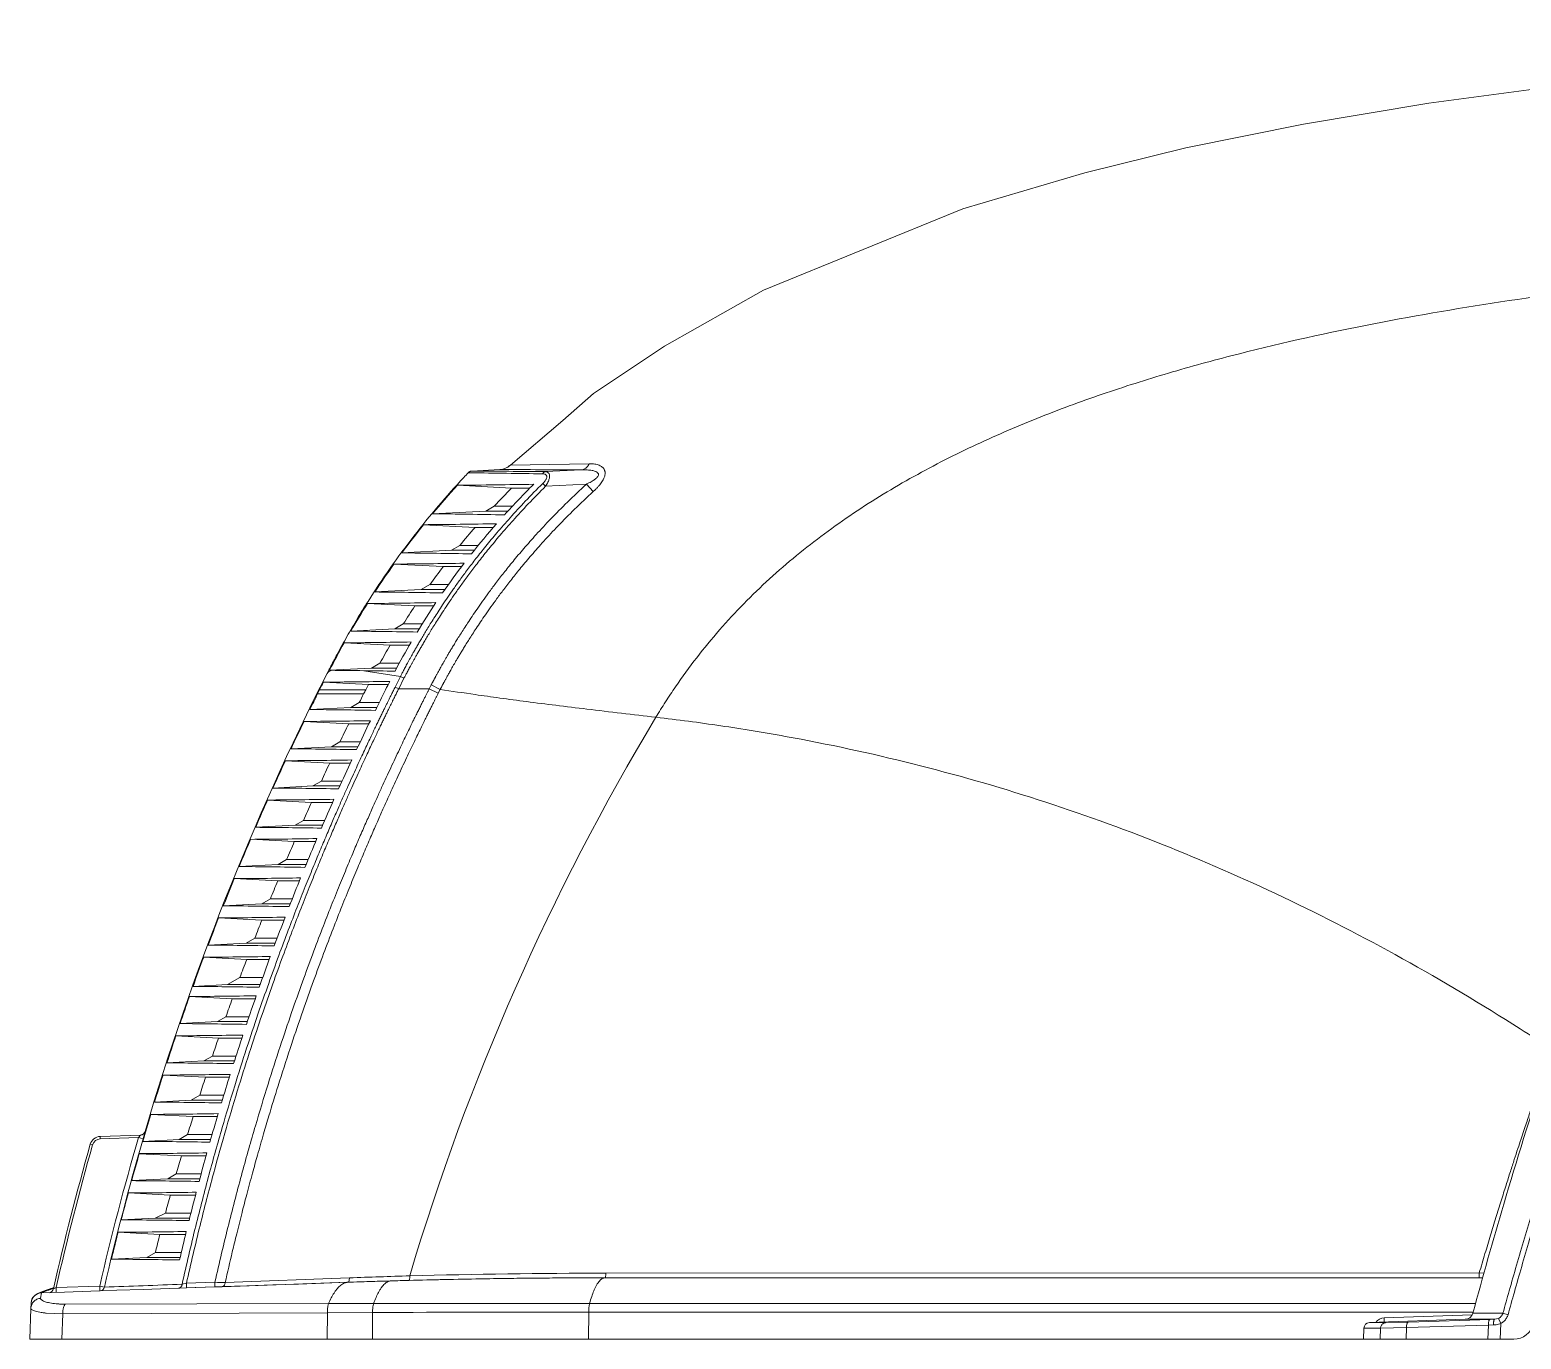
# Model space of a CAD drawing. Extents: x 0 to 33.1, y 0 to 8.
# Drawn here: x 0 to 9.11, y 0 to 8 of the extents above; entities that cross this region are included whole.
import ezdxf

# ---------------------------------------------------------------- set-up
doc = ezdxf.new("R2010")
doc.units = 0
doc.header["$MEASUREMENT"] = 0
doc.layers.add('SEPTICAD', color=7, linetype='Continuous')

msp = doc.modelspace()

# ---------------------------------------------------------------- linework, layer by layer
at = {"layer": 'SEPTICAD', "lineweight": 5}
for p, q in [((2.6783, 5.2932), (2.6932, 5.2931)), ((2.8723, 5.313), (2.7019, 5.3041)), ((2.8723, 5.313), (2.7019, 5.3041)), ((2.8723, 5.313), (2.7019, 5.3041)), ((2.8723, 5.313), (2.7019, 5.3041)), ((2.8723, 5.313), (2.7019, 5.3041)), ((2.8723, 5.313), (2.7019, 5.3041)), ((2.8723, 5.313), (2.7019, 5.3041)), ((2.8723, 5.313), (2.7019, 5.3041)), ((2.7019, 5.3041), (2.8723, 5.313)), ((2.8723, 5.313), (2.7019, 5.3041)), ((2.9366, 5.3411), (3.4185, 5.3485)), ((3.3715, 5.3115), (3.151, 5.3006)), ((2.9439, 5.2), (2.613, 5.2173)), ((2.9439, 5.2), (3.0558, 5.2)), ((3.1343, 5.2281), (3.1517, 5.2111)), ((3.4008, 5.2235), (3.1517, 5.2111)), ((3.443, 5.1788), (3.4008, 5.2235)), ((2.4612, 5.0431), (2.7858, 5.06)), ((2.7858, 5.06), (2.8379, 5.09)), ((2.7858, 5.06), (2.9217, 5.06)), ((2.9495, 5.09), (2.8379, 5.09)), ((2.7207, 4.96), (2.4066, 4.9764)), ((2.7207, 4.96), (2.8325, 4.96)), ((2.5759, 4.82), (2.6279, 4.85)), ((2.74, 4.85), (2.6279, 4.85)), ((2.2741, 4.8043), (2.5759, 4.82)), ((2.5759, 4.82), (2.7157, 4.82)), ((2.5252, 4.72), (2.2245, 4.7357)), ((2.5252, 4.72), (2.6379, 4.72)), ((2.1084, 4.5652), (2.3917, 4.58)), ((2.3917, 4.58), (2.4437, 4.61)), ((2.3917, 4.58), (2.536, 4.58)), ((2.5572, 4.61), (2.4437, 4.61)), ((2.3534, 4.48), (2.0634, 4.4951)), ((2.3534, 4.48), (2.4679, 4.48)), ((1.9613, 4.326), (2.2297, 4.34)), ((2.2297, 4.34), (2.2818, 4.37)), ((2.2297, 4.34), (2.3789, 4.34)), ((2.3974, 4.37), (2.2818, 4.37)), ((2.2022, 4.24), (1.9208, 4.2547)), ((2.2022, 4.24), (2.3194, 4.24)), ((2.087, 4.1), (2.1391, 4.13)), ((2.2577, 4.13), (2.1391, 4.13)), ((1.7943, 4.0143), (2.069, 4)), ((1.8309, 4.0866), (2.087, 4.1)), ((1.8309, 4.0866), (1.8411, 4.0866)), ((2.0413, 4.0844), (2.2643, 4.0484)), ((2.087, 4.1), (2.2415, 4.1)), ((2.2643, 4.0484), (2.232, 3.9841)), ((2.2863, 4.0377), (2.2541, 3.9736)), ((2.2643, 4.0484), (2.2863, 4.0377)), ((1.7711, 3.9681), (1.7586, 3.9431)), ((2.0399, 3.9431), (1.7586, 3.9431)), ((2.0526, 3.9681), (1.7711, 3.9681)), ((2.069, 4), (2.1899, 4)), ((2.1614, 3.9431), (2.1739, 3.9681)), ((2.232, 3.9841), (2.2541, 3.9736)), ((2.4408, 3.974), (2.2541, 3.9736)), ((2.4527, 3.9973), (2.4408, 3.974)), ((2.4961, 3.9471), (2.4408, 3.974)), ((2.5078, 3.9701), (2.4527, 3.9973)), ((2.5078, 3.9701), (2.4961, 3.9471)), ((1.7112, 3.847), (1.961, 3.86)), ((1.961, 3.86), (2.013, 3.89)), ((1.961, 3.86), (2.1204, 3.86)), ((2.1351, 3.89), (2.013, 3.89)), ((1.9484, 3.76), (1.6758, 3.7742)), ((1.9484, 3.76), (2.0718, 3.76)), ((1.8428, 3.62), (1.8949, 3.65)), ((2.0194, 3.65), (1.8949, 3.65)), ((1.5962, 3.6071), (1.8428, 3.62)), ((1.8428, 3.62), (2.0052, 3.62)), ((1.8329, 3.52), (1.5622, 3.5341)), ((1.8329, 3.52), (1.9587, 3.52)), ((1.4859, 3.3673), (1.7295, 3.38)), ((1.7295, 3.38), (1.7816, 3.41)), ((1.7295, 3.38), (1.8949, 3.38)), ((1.9084, 3.41), (1.7816, 3.41)), ((1.7222, 3.28), (1.4532, 3.294)), ((1.7222, 3.28), (1.8503, 3.28)), ((1.3803, 3.1274), (1.6209, 3.14)), ((1.6209, 3.14), (1.673, 3.17)), ((1.6209, 3.14), (1.7893, 3.14)), ((1.8022, 3.17), (1.673, 3.17)), ((1.6162, 3.04), (1.3488, 3.054)), ((1.6162, 3.04), (1.7467, 3.04)), ((1.517, 2.9), (1.5691, 2.93)), ((1.7007, 2.93), (1.5691, 2.93)), ((1.2791, 2.8876), (1.517, 2.9)), ((1.517, 2.9), (1.6883, 2.9)), ((1.5148, 2.8), (1.2489, 2.8139)), ((1.5148, 2.8), (1.6476, 2.8)), ((1.1824, 2.6477), (1.4177, 2.66)), ((1.4177, 2.66), (1.4698, 2.69)), ((1.4177, 2.66), (1.5919, 2.66)), ((1.6037, 2.69), (1.4698, 2.69)), ((1.4178, 2.56), (1.1534, 2.5738)), ((1.4178, 2.56), (1.5531, 2.56)), ((1.09, 2.4078), (1.3227, 2.42)), ((1.3227, 2.42), (1.3748, 2.45)), ((1.3227, 2.42), (1.5, 2.42)), ((1.5112, 2.45), (1.3748, 2.45)), ((1.3253, 2.32), (1.0623, 2.3337)), ((1.3253, 2.32), (1.463, 2.32)), ((1.2082, 2.1662), (1.2843, 2.21)), ((1.4232, 2.21), (1.2843, 2.21)), ((0.9972, 2.1552), (1.2082, 2.1662)), ((1.2082, 2.1662), (1.4076, 2.1662)), ((1.2371, 2.08), (0.9754, 2.0937)), ((1.2371, 2.08), (1.3773, 2.08)), ((0.9178, 1.9281), (1.146, 1.94)), ((1.146, 1.94), (1.1981, 1.97)), ((1.146, 1.94), (1.3293, 1.94)), ((1.3395, 1.97), (1.1981, 1.97)), ((1.1531, 1.84), (0.8926, 1.8536)), ((1.1531, 1.84), (1.2959, 1.84)), ((0.838, 1.6882), (1.0639, 1.7)), ((1.0639, 1.7), (1.116, 1.73)), ((1.0639, 1.7), (1.2504, 1.7)), ((1.26, 1.73), (1.116, 1.73)), ((1.0733, 1.6), (0.8139, 1.6136)), ((1.0733, 1.6), (1.2188, 1.6)), ((0.7621, 1.4483), (0.986, 1.46)), ((0.986, 1.46), (1.0381, 1.49)), ((0.986, 1.46), (1.1757, 1.46)), ((1.1848, 1.49), (1.0381, 1.49)), ((0.9977, 1.36), (0.7393, 1.3735)), ((0.9977, 1.36), (1.1458, 1.36)), ((0.3697, 1.1916), (0.3838, 1.1876)), ((0.6771, 1.2474), (0.4299, 1.2388)), ((0.4299, 1.2388), (0.6767, 1.2474)), ((0.4299, 1.2388), (0.4302, 1.2239)), ((0.6642, 1.232), (0.4302, 1.2239)), ((0.677, 1.2474), (0.6642, 1.232)), ((0.6642, 1.232), (0.6924, 1.2238)), ((0.6915, 1.2519), (0.6821, 1.248)), ((0.6821, 1.248), (0.686, 1.2493)), ((0.686, 1.2493), (0.6897, 1.2509)), ((0.6903, 1.2084), (0.9123, 1.22)), ((0.6924, 1.2238), (0.7047, 1.2689)), ((0.7014, 1.2621), (0.6948, 1.2543)), ((0.7015, 1.2608), (0.7031, 1.2646)), ((0.7031, 1.2646), (0.7022, 1.2623)), ((0.9123, 1.22), (0.9644, 1.25)), ((0.9123, 1.22), (1.1052, 1.22)), ((1.1138, 1.25), (0.9644, 1.25)), ((0.9261, 1.12), (0.6687, 1.1334)), ((0.9261, 1.12), (1.0771, 1.12)), ((0.8425, 0.98), (0.8946, 1.01)), ((1.0469, 1.01), (0.8946, 1.01)), ((0.6225, 0.9685), (0.8425, 0.98)), ((0.8425, 0.98), (1.0389, 0.98)), ((0.8585, 0.88), (0.602, 0.8934)), ((0.8585, 0.88), (1.0124, 0.88)), ((0.5586, 0.7291), (0.7668, 0.74)), ((0.7668, 0.74), (0.8288, 0.77)), ((0.7668, 0.74), (0.9766, 0.74)), ((0.9842, 0.77), (0.8288, 0.77)), ((0.7949, 0.64), (0.5392, 0.6534)), ((0.7949, 0.64), (0.9518, 0.64)), ((0.4983, 0.4887), (0.7149, 0.5)), ((0.7149, 0.5), (0.767, 0.53)), ((0.7149, 0.5), (0.9184, 0.5)), ((0.9254, 0.53), (0.767, 0.53)), ((1.9533, 0.3744), (1.1936, 0.3453)), ((1.9522, 0.3609), (1.9533, 0.3744)), ((2.7901, 0.3691), (2.7534, 0.3685)), ((2.9372, 0.3713), (2.8774, 0.3704)), ((3.0838, 0.3729), (3.0158, 0.3722)), ((3.2299, 0.3741), (3.1586, 0.3735)), ((3.3755, 0.3748), (3.3035, 0.3744)), ((8.8565, 0.375), (3.5157, 0.375)), ((8.8565, 0.375), (3.5157, 0.375)), ((8.8572, 0.4043), (3.5198, 0.4033)), ((8.8565, 0.375), (8.8572, 0.4043)), ((8.8776, 0.375), (8.8565, 0.375)), ((8.8776, 0.375), (8.8565, 0.375)), ((8.8856, 0.4034), (8.8572, 0.4043)), ((0.066, 0.2498), (0.0704, 0.2823)), ((0.0706, 0.2823), (0.1121, 0.2988)), ((0.1611, 0.3152), (0.1442, 0.3071)), ((0.4269, 0.3244), (0.1611, 0.3152)), ((0.1618, 0.2855), (0.1611, 0.3152)), ((0.4275, 0.2947), (0.4269, 0.3244)), ((0.4556, 0.3178), (0.4269, 0.3244)), ((0.9565, 0.3131), (0.9094, 0.3115)), ((0.9565, 0.3131), (0.9094, 0.3114)), ((0.957, 0.3414), (0.9306, 0.3356)), ((1.1305, 0.3191), (0.9565, 0.3131)), ((0.9566, 0.3131), (0.957, 0.3414)), ((1.1311, 0.3475), (0.957, 0.3414)), ((1.175, 0.3207), (1.1305, 0.3191)), ((1.169, 0.3206), (1.1305, 0.3192)), ((1.1307, 0.3192), (1.131, 0.3475)), ((1.175, 0.3208), (1.169, 0.3206)), ((1.9432, 0.3475), (1.175, 0.3207)), ((1.9452, 0.3476), (1.9432, 0.3476)), ((1.9455, 0.3476), (1.9493, 0.3512)), ((1.9493, 0.3512), (1.9522, 0.3609)), ((2.2077, 0.356), (2.2065, 0.356)), ((2.3169, 0.359), (2.2077, 0.356)), ((0, 0), (0.0066, 0.1883)), ((0.0066, 0.1883), (0, 0)), ((0.0066, 0.1883), (0.0077, 0.2196)), ((0.0066, 0.1883), (0.0077, 0.2195)), ((0.0077, 0.2196), (0.0077, 0.2194)), ((0.0077, 0.2194), (0.0077, 0.2195)), ((1.8259, 0.2179), (0.2165, 0.2139)), ((2.101, 0.2182), (1.8259, 0.2179)), ((3.4207, 0.2189), (2.101, 0.2182)), ((8.8344, 0.2189), (3.4207, 0.2189)), ((0.2007, 0.1539), (0.0998, 0.1591)), ((0.2007, 0.1539), (0.1952, 0)), ((1.8181, 0.1618), (0.2007, 0.1539)), ((1.8181, 0.1618), (1.8169, 0)), ((2.0943, 0.1629), (1.8181, 0.1618)), ((2.0943, 0.1629), (2.0932, 0)), ((3.4154, 0.1654), (3.4144, 0)), ((8.8197, 0.1654), (3.4154, 0.1654)), ((8.1861, 0.1011), (8.7713, 0.1216)), ((8.2874, 0.1011), (8.1861, 0.1011)), ((8.2767, 0.1301), (8.2762, 0.1043)), ((8.2767, 0.1301), (8.8141, 0.1489)), ((8.4238, 0.1049), (8.2874, 0.1011)), ((8.9239, 0.1207), (8.4238, 0.1049)), ((8.7713, 0.1216), (8.9511, 0.1216)), ((8.8178, 0.1584), (9.0017, 0.1584)), ((8.9511, 0.1216), (8.9239, 0.1207)), ((8.9749, 0.1272), (8.9511, 0.1216)), ((8.9749, 0.1272), (8.9889, 0.0967)), ((8.9889, 0.0967), (8.9857, 0)), ((9.0017, 0.1584), (9.0329, 0.1497)), ((0, 0), (0.0852, 0)), ((0.0852, 0), (0.1362, 0)), ((0.1362, 0), (0.1552, 0)), ((0.1552, 0), (0.1952, 0)), ((0.3184, 0), (0.1952, 0)), ((0.3276, 0), (0.3184, 0)), ((1.8169, 0), (0.3276, 0)), ((1.8321, 0), (1.8169, 0)), ((2.0932, 0), (1.8321, 0)), ((2.4705, 0), (2.0932, 0)), ((2.5235, 0), (2.4705, 0)), ((2.533, 0), (2.5235, 0)), ((3.4144, 0), (2.533, 0)), ((3.4144, 0), (3.4264, 0)), ((3.4264, 0), (3.8971, 0)), ((3.8971, 0), (3.9717, 0)), ((3.9717, 0), (3.9916, 0)), ((3.9916, 0), (4.0463, 0)), ((4.0463, 0), (5.7268, 0)), ((5.7268, 0), (5.7997, 0)), ((5.7997, 0), (5.8066, 0)), ((5.8066, 0), (5.82, 0)), ((5.82, 0), (5.8761, 0)), ((5.8761, 0), (5.8979, 0)), ((5.8979, 0), (7.5569, 0)), ((7.5569, 0), (7.6281, 0)), ((7.6281, 0), (7.6487, 0)), ((7.6487, 0), (7.6948, 0)), ((7.6948, 0), (7.7073, 0)), ((7.7073, 0), (7.7165, 0)), ((7.7165, 0), (8.15, 0)), ((8.15, 0), (8.1524, 0.0674)), ((8.15, 0), (8.2518, 0)), ((8.254, 0.0674), (8.1524, 0.0674)), ((8.254, 0.0674), (8.2518, 0)), ((8.2518, 0), (8.4103, 0)), ((8.4127, 0.0707), (8.254, 0.0674)), ((8.4127, 0.0707), (8.4103, 0)), ((8.4103, 0), (8.8563, 0)), ((8.9127, 0.0865), (8.4127, 0.0707)), ((8.8563, 0), (8.9098, 0)), ((8.9098, 0), (8.9127, 0.0865)), ((8.9098, 0), (8.9857, 0)), ((8.9443, 0.0873), (8.9127, 0.0865)), ((8.9857, 0), (9.068, 0))]:
    msp.add_line(p, q, dxfattribs=at)
for points in [[(2.9366, 5.3411), (3.2568, 5.6126), (3.4454, 5.7772), (3.8778, 6.0678), (4.4825, 6.4102), (5.7018, 6.9056), (6.4472, 7.1272), (7.0644, 7.2782), (7.7824, 7.4241), (8.5482, 7.5527), (9.4346, 7.6693), (10.1836, 7.7506), (11.0379, 7.8434), (11.7878, 7.8866), (12.8882, 7.9183), (14.5406, 7.9526), (15.62, 8), (16.525, 8)], [(2.7534, 0.3685), (2.6459, 0.3666), (2.497, 0.3635), (2.3474, 0.3598), (2.3169, 0.359)], [(2.8774, 0.3704), (2.7942, 0.3692), (2.7901, 0.3691)], [(3.0158, 0.3722), (2.9419, 0.3713), (2.9372, 0.3713)], [(3.1586, 0.3735), (3.0888, 0.373), (3.0838, 0.3729)], [(3.3035, 0.3744), (3.2352, 0.3741), (3.2299, 0.3741)], [(3.5157, 0.375), (3.3808, 0.3748), (3.3755, 0.3748)], [(0.0554, 0.2813), (0.0548, 0.2811), (0.0543, 0.2808), (0.0537, 0.2806), (0.0532, 0.2804), (0.0527, 0.2801), (0.0522, 0.2799), (0.0517, 0.2797), (0.0512, 0.2795), (0.0507, 0.2792), (0.0502, 0.279), (0.0497, 0.2788), (0.0492, 0.2786), (0.0487, 0.2783), (0.0482, 0.2781), (0.0477, 0.2779), (0.0472, 0.2776), (0.0467, 0.2774), (0.0462, 0.2771), (0.0457, 0.2769), (0.0452, 0.2766), (0.0446, 0.2763), (0.044, 0.276), (0.0435, 0.2757), (0.0428, 0.2754), (0.0422, 0.275), (0.0416, 0.2746), (0.0409, 0.2742), (0.0402, 0.2738), (0.0394, 0.2734), (0.0386, 0.2729), (0.0378, 0.2723), (0.0369, 0.2717), (0.0359, 0.2711), (0.0349, 0.2703), (0.0338, 0.2695), (0.0327, 0.2686), (0.0315, 0.2677), (0.0301, 0.2665), (0.0288, 0.2653), (0.0281, 0.2647)], [(0.0643, 0.2849), (0.0636, 0.2847), (0.0629, 0.2844), (0.0622, 0.2841), (0.0615, 0.2838), (0.0608, 0.2835), (0.0602, 0.2833), (0.0595, 0.283), (0.0589, 0.2828), (0.0583, 0.2825), (0.0577, 0.2823), (0.0571, 0.282), (0.0565, 0.2818), (0.0559, 0.2815), (0.0554, 0.2813)], [(0.0857, 0.293), (0.0845, 0.2926), (0.0834, 0.2922), (0.0823, 0.2918), (0.0813, 0.2914), (0.0802, 0.291), (0.0792, 0.2906), (0.0782, 0.2902), (0.0772, 0.2899), (0.0762, 0.2895), (0.0753, 0.2891), (0.0743, 0.2888), (0.0734, 0.2884), (0.0725, 0.2881), (0.0716, 0.2878), (0.0707, 0.2874), (0.0699, 0.2871), (0.069, 0.2868), (0.0682, 0.2865), (0.0674, 0.2862), (0.0666, 0.2858), (0.0658, 0.2855), (0.0651, 0.2852), (0.0643, 0.2849)], [(0.4274, 0.2947), (0.3724, 0.2928), (0.2119, 0.2872), (0.0704, 0.2823)], [(0.1293, 0.3081), (0.1275, 0.3075), (0.1257, 0.3069), (0.124, 0.3063), (0.1223, 0.3057), (0.1206, 0.3052), (0.1189, 0.3046), (0.1173, 0.3041), (0.1157, 0.3035), (0.1141, 0.303), (0.1125, 0.3024), (0.111, 0.3019), (0.1094, 0.3014), (0.1079, 0.3009), (0.1065, 0.3003), (0.105, 0.2998), (0.1036, 0.2993), (0.1021, 0.2988), (0.1007, 0.2984), (0.0994, 0.2979), (0.098, 0.2974), (0.0967, 0.2969), (0.0954, 0.2965), (0.0941, 0.296), (0.0928, 0.2956), (0.0916, 0.2951), (0.0904, 0.2947), (0.0892, 0.2942), (0.088, 0.2938), (0.0868, 0.2934), (0.0857, 0.293)], [(0.1387, 0.3112), (0.1367, 0.3106), (0.1348, 0.3099), (0.1329, 0.3093), (0.1311, 0.3087), (0.1293, 0.3081)], [(0.1456, 0.3135), (0.1447, 0.3132), (0.1426, 0.3125), (0.1406, 0.3119), (0.1387, 0.3112)], [(0.9094, 0.3115), (0.8516, 0.3095), (0.6923, 0.3039), (0.5325, 0.2984), (0.4274, 0.2947)], [(1.1305, 0.3192), (1.0106, 0.315), (0.9565, 0.3131)], [(1.9432, 0.3476), (1.7975, 0.3425), (1.6413, 0.337), (1.4844, 0.3316), (1.327, 0.3261), (1.175, 0.3208)], [(2.2065, 0.356), (2.1853, 0.3553), (2.1541, 0.3544), (2.1229, 0.3535), (2.0916, 0.3525), (2.0603, 0.3515), (2.0288, 0.3505), (1.9973, 0.3494), (1.9658, 0.3483), (1.9452, 0.3476)], [(0.0077, 0.2194), (0.0077, 0.2194), (0.0077, 0.2194), (0.0077, 0.2194)], [(0.0077, 0.2194), (0.0077, 0.2194), (0.0077, 0.2194), (0.0077, 0.2194)], [(0.0077, 0.2194), (0.0077, 0.2194), (0.0077, 0.2194), (0.0077, 0.2194), (0.0077, 0.2194), (0.0077, 0.2194)], [(0.0264, 0.2628), (0.0242, 0.2605), (0.0221, 0.258), (0.0201, 0.2555), (0.0183, 0.2528), (0.0166, 0.2501), (0.015, 0.2472), (0.0136, 0.2444), (0.0123, 0.2414), (0.0112, 0.2384), (0.0102, 0.2353), (0.0094, 0.2322), (0.0087, 0.229), (0.0082, 0.2259)], [(0.0161, 0.2493), (0.0145, 0.2464), (0.0131, 0.2434), (0.0118, 0.2402), (0.0107, 0.2369), (0.0103, 0.2355)], [(0.0281, 0.2647), (0.0273, 0.2639), (0.0258, 0.2624), (0.0242, 0.2607), (0.0226, 0.2588), (0.0209, 0.2567), (0.0193, 0.2544), (0.0176, 0.2519), (0.0161, 0.2493)]]:
    msp.add_lwpolyline(points, dxfattribs=at)
for centre, radius, start, end in [((2.7037, 5.2691), 0.035, 134.03234, 136.51093), ((2.7037, 5.2691), 0.035, 124.30231, 134.7385), ((2.7037, 5.2691), 0.035, 107.49528, 134.49027), ((2.7037, 5.2691), 0.035, 107.49528, 134.49027), ((2.7037, 5.2691), 0.035, 129.25918, 134.49027), ((2.7037, 5.2691), 0.035, 129.25918, 134.49027), ((2.7037, 5.2691), 0.035, 129.25918, 134.49027), ((2.7037, 5.2691), 0.035, 130.67947, 134.49091), ((2.7037, 5.2691), 0.035, 130.67945, 134.49027), ((2.7037, 5.2691), 0.035, 130.67947, 134.49091), ((2.7037, 5.2691), 0.035, 131.57376, 134.03234), ((2.7037, 5.2691), 0.035, 129.49061, 131.57376), ((2.7037, 5.2691), 0.035, 129.25918, 130.67947), ((2.7037, 5.2691), 0.035, 129.25918, 130.67945), ((2.7037, 5.2691), 0.035, 129.25918, 130.67947), ((2.7037, 5.2691), 0.035, 123.40879, 129.49061), ((2.7037, 5.2691), 0.035, 107.49528, 129.25918), ((2.7037, 5.2691), 0.035, 107.49528, 129.25918), ((2.7037, 5.2691), 0.035, 107.50184, 129.25918), ((2.7037, 5.2691), 0.035, 107.49528, 129.25918), ((2.7037, 5.2691), 0.035, 107.49528, 129.25918), ((2.7037, 5.2691), 0.035, 107.50184, 129.25918), ((2.7037, 5.2691), 0.035, 120.82433, 124.30231), ((2.7037, 5.2691), 0.035, 120.36788, 123.40879), ((2.7037, 5.2691), 0.035, 93, 120.82433), ((2.7037, 5.2691), 0.035, 108.20427, 120.36788), ((2.7037, 5.2691), 0.035, 95.7735, 108.20427), ((2.7037, 5.2691), 0.035, 95.41472, 107.50184), ((2.7037, 5.2691), 0.035, 95.41472, 107.49528), ((2.7037, 5.2691), 0.035, 95.41472, 107.50184), ((2.7037, 5.2691), 0.035, 96.09599, 107.49528), ((2.7037, 5.2691), 0.035, 96.09599, 107.49528), ((2.7037, 5.2691), 0.035, 96.09599, 107.49528), ((2.7037, 5.2691), 0.035, 96.09599, 107.49528), ((2.7037, 5.2691), 0.035, 96.09599, 107.49528), ((2.2076, -45.3938), 50.6893, 88.95377, 89.45114), ((2.7037, 5.2691), 0.035, 93, 96.09599), ((2.7037, 5.2691), 0.035, 93, 96.09599), ((2.7037, 5.2691), 0.035, 93, 96.09599), ((2.7037, 5.2691), 0.035, 93, 96.09599), ((2.7037, 5.2691), 0.035, 93, 96.09599), ((2.7037, 5.2691), 0.035, 93, 95.41472), ((2.7037, 5.2691), 0.035, 93, 95.41472), ((2.7037, 5.2691), 0.035, 93, 95.41472), ((2.2829, -77.9143), 83.2194, 89.402306, 89.711526), ((2.867, 5.4129), 0.1, 273, 314.11219), ((2.5738, -175.5422), 180.8555, 89.74728, 89.905451), ((2.867, 5.4129), 0.1, 275.28407, 311.82857), ((6.3905, 1.7714), 5.113, 137.629, 140.21868), ((2.2538, 48.7654), 43.5497, 270.47254, 271.08618), ((6.4521, 1.7134), 4.9461, 135.17707, 136.94693), ((6.4164, 1.8489), 4.746, 134.67839, 137.81618), ((2.1384, -28.0582), 33.1029, 88.68218, 89.44124), ((6.3744, 1.785), 5.092, 141.18984, 143.63432), ((2.0832, 46.8341), 41.8589, 270.44268, 271.05205), ((6.4003, 1.7621), 4.875, 139.00652, 140.69801), ((6.3408, 1.917), 4.6442, 138.70022, 141.66294), ((1.9283, 45.274), 40.5393, 270.41861, 271.02557), ((1.9753, -28.516), 33.3216, 88.75727, 89.48623), ((6.3301, 1.9257), 4.6304, 142.55371, 145.33773), ((6.4146, 1.7563), 5.1413, 144.5852, 146.88419), ((6.3843, 1.7765), 4.8535, 142.66622, 144.28226), ((1.83, -28.8476), 33.414, 88.81421, 89.52273), ((6.5089, 1.696), 5.2533, 147.80351, 149.95851), ((1.789, 43.9145), 39.4204, 270.39896, 271.0065), ((6.4445, 1.7356), 4.9263, 146.14495, 147.67208), ((6.3698, 1.8991), 4.6782, 146.21877, 148.83061), ((1.7007, -29.0653), 33.3923, 88.8568, 89.55277), ((6.6831, 1.5981), 5.4531, 150.84513, 152.84804), ((1.6636, 42.7343), 38.4804, 270.38299, 270.99343), ((6.5631, 1.6635), 5.0651, 149.42405, 150.85887), ((6.4645, 1.8425), 4.7885, 149.68392, 152.12623), ((16.5206, -3.3965), 16.49, 153.0854, 163.56536), ((16.7401, -3.5086), 16.7324, 153.28156, 153.45875), ((1.5698, 40.3615), 36.3479, 270.35386, 270.99278), ((1.5969, -28.029), 32.1165, 89.20708, 89.56433), ((1.5978, -28.4642), 32.5516, 88.88454, 89.21934), ((15.3833, -2.6391), 14.7697, 153.20478, 153.42625), ((16.5436, -3.4102), 16.5126, 153.55653, 153.92846), ((18.1291, -4.2085), 18.0364, 153.13117, 153.32008), ((13.6971, -1.9655), 13.0691, 152.99856, 153.12154), ((5.957, 1.973), 4.3846, 152.46511, 152.93449), ((16.6426, -3.2579), 16.1728, 153.56055, 153.96038), ((1.4835, -29.7115), 33.5592, 88.92767, 89.61126), ((16.4894, -3.3839), 16.4524, 154.20965, 154.85428), ((1.4446, 41.4218), 37.6483, 270.35185, 270.96844), ((16.5058, -3.3945), 16.2204, 153.82718, 154.25934), ((16.5507, -3.2131), 16.0705, 154.20966, 154.90783), ((16.5245, -3.8348), 14.8168, 148.98404, 163.44619), ((1.3687, -30.2979), 33.9058, 88.93859, 89.61562), ((16.4842, -3.3813), 16.4466, 155.13508, 155.77414), ((1.3346, 41.1202), 37.5867, 270.34687, 270.96456), ((16.4895, -3.3866), 16.2024, 154.76895, 155.19821), ((16.5007, -3.1897), 16.0153, 155.15736, 155.85128), ((16.5449, -3.4084), 16.5131, 156.0532, 156.68425), ((1.2294, 40.8094), 37.516, 270.34185, 270.96097), ((1.2618, -30.6225), 33.9905, 88.94619, 89.62215), ((16.5106, -3.1939), 16.0261, 156.10102, 156.7882), ((16.5282, -3.4038), 16.2447, 155.70442, 156.12939), ((1.1596, -30.9288), 34.0569, 88.95329, 89.62874), ((16.5744, -3.4215), 16.5454, 156.9599, 157.58462), ((1.1286, 40.5082), 37.4549, 270.33693, 270.95753), ((16.622, -3.4443), 16.3469, 156.62971, 157.04906), ((16.5188, -3.1977), 16.0351, 157.03569, 157.71662), ((1.0618, -31.2397), 34.128, 88.96008, 89.63515), ((16.4977, -3.3899), 16.4624, 157.8616, 158.48463), ((1.0323, 40.191), 37.3778, 270.33202, 270.95458), ((16.5431, -3.4111), 16.2612, 157.54513, 157.96388), ((16.4375, -3.1646), 15.9474, 157.96478, 158.64389), ((0.9684, -31.5411), 34.1895, 88.96632, 89.6414), ((16.4783, -3.3822), 16.4416, 158.76144, 159.38067), ((0.9404, 39.8766), 37.3034, 270.32723, 270.95192), ((16.4352, -3.3679), 16.1451, 158.45918, 158.87826), ((16.3724, -3.1392), 15.8775, 158.89348, 159.57031), ((0.8793, -31.8378), 34.2462, 88.97217, 89.64757), ((16.539, -3.4056), 16.5066, 159.65323, 160.31288), ((0.8527, 39.565), 37.2319, 270.32252, 270.94951), ((16.5035, -3.3941), 16.2182, 159.37032, 159.78499), ((16.3771, -3.1409), 15.8825, 159.81932, 160.54004), ((0.7693, 39.2466), 37.1535, 270.31784, 270.94748), ((0.7885, -32.0601), 34.2159, 88.97277, 89.65053), ((16.358, -3.1343), 15.8622, 160.73922, 161.40712), ((16.5833, -3.4217), 16.5537, 160.53821, 161.14496), ((16.5878, -3.4246), 16.3078, 160.27258, 160.68263), ((0.7136, -32.4334), 34.3621, 88.9828, 89.65952), ((16.4992, -3.3931), 16.4649, 161.41809, 162.02431), ((0.6898, 38.9404), 37.0873, 270.31331, 270.94565), ((16.5119, -3.3987), 16.2277, 161.1661, 161.57596), ((16.2833, -3.1093), 15.7834, 161.65597, 162.32284), ((0.6369, -32.7329), 34.4217, 88.98754, 89.66526), ((16.476, -3.3855), 16.4405, 162.29765, 162.90118), ((0.6143, 38.6405), 37.0275, 270.30894, 270.94414), ((16.3705, -3.3533), 16.0791, 162.05774, 162.46927), ((16.2131, -3.0871), 15.7098, 162.57234, 163.23823), ((16.5178, -3.3982), 16.4842, 163.17361, 163.77218), ((0.5427, 38.3484), 36.9755, 270.3047, 270.94289), ((0.564, -33.0347), 34.4836, 88.9919, 89.67084), ((16.1955, -3.0818), 15.6915, 163.48787, 164.1507), ((16.5675, -3.4148), 16.2856, 162.95095, 163.3553), ((16.0996, -3.0242), 15.2823, 163.31029, 163.74079), ((16.525, -3.3982), 16.7947, 164.13977, 167.25427), ((16.5253, -3.3983), 16.7803, 164.14004, 167.21478), ((0.4322, 1.1738), 0.065, 92.00234, 164.13977), ((0.4322, 1.1738), 0.065, 92, 164.13977), ((0.4319, 1.1739), 0.05, 92.00081, 164.13997), ((16.5006, -3.3933), 16.4981, 163.71866, 166.97705), ((16.5102, -3.3955), 16.4785, 163.7207, 166.97713), ((0.6759, 1.2774), 0.03, 272.00198, 343.57068), ((0.6752, 1.276), 0.0288, 278.89799, 283.96851), ((0.675, 1.2766), 0.0295, 280.9299, 283.91988), ((0.6758, 1.2774), 0.0299, 297.86762, 301.70874), ((0.4951, -33.342), 34.5509, 88.99594, 89.67626), ((0.6762, 1.2766), 0.0291, 301.74106, 309.79636), ((0.6762, 1.2766), 0.0291, 301.74154, 309.79566), ((0.6794, 1.2725), 0.025, 329.87196, 333.27974), ((0.6794, 1.2725), 0.025, 329.87196, 333.27974), ((0.6745, 1.2788), 0.0317, 328.09999, 332.10901), ((0.6799, 1.272), 0.0243, 331.96956, 336.36579), ((0.6794, 1.2725), 0.025, 331.58633, 334.60539), ((0.6794, 1.2725), 0.025, 331.58633, 334.60539), ((0.6794, 1.2725), 0.025, 331.58633, 334.60539), ((0.6794, 1.2725), 0.025, 331.58633, 334.60539), ((0.6794, 1.2725), 0.025, 331.58633, 334.60539), ((0.6794, 1.2725), 0.025, 331.58633, 334.60539), ((0.6794, 1.2725), 0.025, 333.27974, 336.70165), ((0.6794, 1.2725), 0.025, 333.27974, 336.70165), ((0.6794, 1.2725), 0.025, 334.60539, 337.59445), ((0.6794, 1.2725), 0.025, 334.60539, 337.59445), ((0.6794, 1.2725), 0.025, 334.60539, 337.59445), ((0.6794, 1.2725), 0.025, 334.60539, 337.59445), ((0.6794, 1.2725), 0.025, 334.60539, 337.59445), ((0.6794, 1.2725), 0.025, 334.60539, 337.59445), ((0.6794, 1.2725), 0.025, 336.70165, 340.34132), ((0.6794, 1.2725), 0.025, 336.70165, 340.34132), ((0.6772, 1.2774), 0.0287, 332.10483, 336.68848), ((0.6794, 1.2725), 0.025, 337.59445, 343.57837), ((0.6794, 1.2725), 0.025, 337.59445, 343.57837), ((0.6794, 1.2725), 0.025, 337.59445, 340.34137), ((0.6794, 1.2725), 0.025, 337.59445, 340.34137), ((0.6794, 1.2725), 0.025, 337.59445, 340.34137), ((0.6794, 1.2725), 0.025, 337.59445, 340.34137), ((0.6794, 1.2725), 0.025, 340.34137, 343.57837), ((0.6794, 1.2725), 0.025, 340.34137, 343.57837), ((0.6794, 1.2725), 0.025, 340.34132, 343.57837), ((0.6794, 1.2725), 0.025, 340.34137, 343.57837), ((0.6794, 1.2725), 0.025, 340.34137, 343.57837), ((0.6794, 1.2725), 0.025, 340.34132, 343.57837), ((0.6756, 1.2774), 0.03, 336.72634, 340.11277), ((0.6756, 1.2774), 0.03, 336.72635, 338.42756), ((0.6756, 1.2774), 0.03, 338.42756, 340.11397), ((0.6756, 1.2774), 0.03, 340.11277, 343.52224), ((0.6756, 1.2774), 0.03, 340.11397, 341.81611), ((0.7048, 1.2671), 0.00187, 95.21239, 102.64925), ((0.7048, 1.2671), 0.00185, 92.06994, 95.19801), ((16.0765, -3.0174), 15.2582, 163.74075, 164.24909), ((16.597, -3.4212), 16.5667, 164.04246, 164.63493), ((0.475, 38.0626), 36.9296, 270.30057, 270.94191), ((16.4089, -3.3679), 16.1201, 163.83496, 164.24162), ((16.1592, -3.0716), 15.6538, 164.40031, 165.06116), ((16.0512, -3.0103), 15.2319, 164.24911, 164.67903), ((16.029, -3.0042), 15.2089, 164.67903, 165.18715), ((0.4301, -33.6544), 34.6234, 88.99969, 89.68159), ((16.5112, -3.3978), 16.4778, 164.90495, 165.4958), ((0.4111, 37.7884), 36.8955, 270.29657, 270.94117), ((16.7269, -3.4575), 16.4506, 164.71228, 165.10908), ((16.1232, -3.0621), 15.6165, 165.31066, 165.96601), ((16.0096, -2.9991), 15.1889, 165.18717, 165.61646), ((0.3921, -35.5243), 36.2538, 89.0822, 89.73679), ((15.9887, -2.9937), 15.1672, 165.61643, 166.1234), ((16.4776, -3.3891), 16.443, 165.76825, 166.35947), ((0.3508, 37.5301), 36.8772, 270.29279, 270.94069), ((16.317, -3.35), 16.0267, 165.58425, 165.98992), ((16.0638, -3.0474), 15.5553, 166.21986, 166.87848), ((15.9635, -2.9875), 15.1413, 166.1234, 166.5523), ((0.311, -34.3158), 34.805, 89.00624, 89.69152), ((15.9282, -2.9791), 15.105, 166.55217, 167.28602), ((3.5617, -42.0687), 42.4736, 91.67278, 92.1702), ((3.5157, -44.625), 45, 90.97065, 91.52659), ((3.5317, -43.9077), 44.311, 90.01535, 91.56462), ((3.5157, -44.625), 45, 90.92389, 90.97065), ((3.5157, -44.625), 45, 90.81271, 90.92389), ((3.5157, -44.625), 45, 90.73663, 90.81271), ((3.5157, -44.625), 45, 90.63651, 90.73663), ((3.5157, -44.625), 45, 90.54998, 90.63651), ((3.5157, -44.625), 45, 90.45462, 90.54998), ((3.5157, -44.625), 45, 90.36393, 90.45462), ((3.5157, -44.625), 45, 90.27015, 90.36393), ((3.5157, -44.625), 45, 90.17846, 90.27015), ((3.5157, -44.625), 45, 90, 90.17846), ((0.0726, 0.2173), 0.065, 91.99073, 178), ((0.0726, 0.2172), 0.065, 92, 178), ((0.6791, -1.3098), 1.7056, 108.77151, 109.41642), ((0.1149, 0.3137), 0.03, 277.94989, 347.25427), ((0.8506, -1.8133), 2.2375, 108.386, 108.77987), ((0.4264, 0.3246), 0.03, 277.21627, 346.99809), ((-6.2542, 185.3362), 185.14, 272.076954, 272.224056), ((1.3929, 6.9713), 6.629, 267.73653, 268.27706), ((1.9453, 0.2886), 0.059, 92.67803, 98.11448), ((1.9452, 0.2897), 0.0579, 92.01432, 92.66375), ((3.5157, -44.625), 45, 91.66721, 92), ((2.2081, 0.3093), 0.0467, 98.03876, 105.77799), ((2.2078, 0.3113), 0.0447, 92.16, 98.02195), ((2.2077, 0.3124), 0.0436, 91.68936, 92.13821), ((3.5157, -44.625), 45, 91.52659, 91.66559), ((0.0726, 0.2172), 0.065, 161.84265, 163.41141), ((0.0726, 0.2172), 0.065, 160.69368, 161.84265), ((0.0726, 0.2172), 0.0649, 158.84284, 160.69385), ((0.0727, 0.2172), 0.0651, 149.29909, 158.84014), ((3.3984, -340.3416), 340.507, 89.997146, 90.219438), ((8.1873, 0.0662), 0.035, 92, 178), ((8.2791, 0.065), 0.0652, 92.07324, 144.78094), ((8.7696, 0.1715), 0.05, 272, 344.75292), ((9.068, 0.125), 0.125, 270, 344.80132)]:
    msp.add_arc(centre, radius, start, end, dxfattribs=at)
for points, start_tangent, end_tangent in [([(13.8475, 6.7151), (13.5965, 6.7075), (13.1811, 6.693), (12.3515, 6.6558), (11.5229, 6.6057), (11.1088, 6.575), (10.6948, 6.54), (9.867, 6.4549), (9.0396, 6.3453), (8.2135, 6.2041), (7.3912, 6.0212), (6.9829, 5.9098), (6.5779, 5.7821), (6.1778, 5.6353), (5.7847, 5.4662), (5.4019, 5.2711), (5.0335, 5.0461), (4.6851, 4.7878), (4.3633, 4.4937), (4.2146, 4.3331), (4.0751, 4.1637), (3.9454, 3.9858), (3.8844, 3.8938), (3.8549, 3.8471), (3.8261, 3.8)], (-9.083117, -0.25809), (-4.68218, -7.78759)), ([(8.8178, 0.1584), (9.0067, 0.8247), (9.2568, 1.6254), (9.53, 2.3961), (9.832, 3.1291), (10.1699, 3.8155), (10.5515, 4.4448), (10.985, 5.0065), (11.4776, 5.4912), (12.0338, 5.893), (12.6543, 6.211), (13.3357, 6.4497), (13.5525, 6.5074)], (2.11514, 7.759801), (6.775664, 1.686087)), ([(14.3389, 6.5588), (14.2136, 6.5362), (14.1021, 6.5146), (14.0031, 6.494), (13.9022, 6.4717), (13.7978, 6.447), (13.6942, 6.421), (13.5961, 6.3947), (13.496, 6.3663), (13.3915, 6.3347), (13.2949, 6.3038), (13.203, 6.2727), (13.1123, 6.2403), (13.0217, 6.2061), (12.9312, 6.1702), (12.8429, 6.1333), (12.759, 6.0964), (12.6798, 6.06), (12.6041, 6.0235), (12.5288, 5.9857), (12.4534, 5.9461), (12.3787, 5.9051), (12.3061, 5.8636), (12.2335, 5.8203), (12.1525, 5.7697), (12.0637, 5.7116), (11.9721, 5.6484), (11.8805, 5.5818), (11.7898, 5.5123), (11.697, 5.4372), (11.6022, 5.3562), (11.5082, 5.2714), (11.418, 5.1854), (11.3316, 5.0989), (11.2445, 5.007), (11.1578, 4.9106), (11.0743, 4.8133), (10.9977, 4.7195), (10.92, 4.6201), (10.8455, 4.5205), (10.7763, 4.424), (10.7133, 4.3327), (10.6573, 4.2485), (10.6072, 4.1709), (10.5608, 4.0971), (10.5163, 4.0244), (10.4727, 3.9513), (10.4299, 3.8777), (10.3879, 3.8037), (10.3469, 3.7297), (10.3056, 3.6535), (10.2624, 3.5718), (10.2156, 3.4812), (10.1649, 3.3801), (10.1104, 3.2683), (10.052, 3.1444), (9.9882, 3.0048), (9.9181, 2.8456), (9.8417, 2.6649), (9.7594, 2.4622), (9.6732, 2.2403), (9.5902, 2.0171), (9.5162, 1.8105), (9.4519, 1.6246), (9.3963, 1.4589), (9.3416, 1.2922), (9.2864, 1.1194), (9.2323, 0.9454), (9.1822, 0.7809), (9.1334, 0.6172), (9.0852, 0.4523), (9.0404, 0.2959), (9.0017, 0.1584)], (-7.38262, -1.272277), (-2.01513, -7.215332)), ([(14.3445, 6.5264), (14.2196, 6.5039), (14.1086, 6.4824), (14.01, 6.4619), (13.9095, 6.4397), (13.8056, 6.4152), (13.7024, 6.3892), (13.6048, 6.3631), (13.5052, 6.3348), (13.4012, 6.3035), (13.3052, 6.2727), (13.2137, 6.2418), (13.1236, 6.2096), (13.0334, 6.1757), (12.9435, 6.14), (12.8557, 6.1033), (12.7724, 6.0667), (12.6937, 6.0305), (12.6185, 5.9943), (12.5436, 5.9567), (12.4688, 5.9174), (12.3946, 5.8768), (12.3225, 5.8355), (12.2504, 5.7925), (12.1699, 5.7424), (12.0818, 5.6847), (11.9908, 5.622), (11.8999, 5.5559), (11.8099, 5.4868), (11.7177, 5.4123), (11.6235, 5.3319), (11.5302, 5.2477), (11.4405, 5.1623), (11.3548, 5.0764), (11.2682, 4.9851), (11.182, 4.8894), (11.0991, 4.7926), (11.0228, 4.6994), (10.9456, 4.6006), (10.8715, 4.5015), (10.8027, 4.4054), (10.74, 4.3146), (10.6842, 4.2309), (10.6343, 4.1536), (10.5882, 4.0802), (10.5439, 4.0078), (10.5005, 3.935), (10.4578, 3.8616), (10.416, 3.7879), (10.3751, 3.7143), (10.334, 3.6383), (10.2909, 3.5569), (10.2444, 3.4666), (10.1938, 3.3658), (10.1395, 3.2543), (10.0812, 3.1308), (10.0177, 2.9916), (9.9478, 2.8328), (9.8715, 2.6525), (9.7894, 2.4503), (9.7034, 2.2289), (9.6205, 2.006), (9.5467, 1.7998), (9.4825, 1.6141), (9.4269, 1.4487), (9.3724, 1.2823), (9.3173, 1.1096), (9.2632, 0.9359), (9.2132, 0.7716), (9.1644, 0.608), (9.1163, 0.4433), (9.0716, 0.287), (9.0329, 0.1497)], (-7.352492, -1.266247), (-2.006565, -7.185834)), ([(1.8168, 4.0679), (1.8205, 4.0751), (1.8241, 4.0823), (1.8278, 4.0895), (1.8315, 4.0966), (1.8389, 4.111), (1.8463, 4.1252), (1.8613, 4.1536), (1.8764, 4.1819), (1.9069, 4.2378), (1.9379, 4.2931), (2.0013, 4.4017), (2.0666, 4.5076), (2.2028, 4.7118), (2.346, 4.906), (2.496, 5.0905), (2.6525, 5.2657), (2.6783, 5.2932)], (0.606114, 1.194036), (0.831135, 0.876168)), ([(3.151, 5.3006), (3.1469, 5.2997), (3.143, 5.2978), (3.1393, 5.295), (3.136, 5.2914), (3.1332, 5.287)], (-0.019415, -0.002202), (-0.009419, -0.017119)), ([(3.1343, 5.228), (3.1426, 5.2369), (3.1491, 5.2451), (3.1538, 5.2524), (3.1569, 5.2588), (3.1586, 5.2644), (3.1591, 5.2693), (3.1585, 5.2738), (3.1567, 5.2778), (3.1535, 5.2813), (3.1486, 5.2842), (3.1418, 5.2862), (3.1332, 5.287)], (0.050395, 0.049744), (-0.070799, 0.001246)), ([(3.1517, 5.2111), (3.1598, 5.2244), (3.1661, 5.2367), (3.1707, 5.2477), (3.1737, 5.2574), (3.1754, 5.2658), (3.1759, 5.2733), (3.1754, 5.2801), (3.1737, 5.2862), (3.1706, 5.2917), (3.1659, 5.2961), (3.1594, 5.2992), (3.151, 5.3006)], (0.050273, 0.076666), (-0.091588, 0.004077)), ([(3.3715, 5.3115), (3.3805, 5.3135), (3.3893, 5.3173), (3.3976, 5.3228), (3.4053, 5.33), (3.4124, 5.3386), (3.4186, 5.3485)], (0.051762, 0.006302), (0.024909, 0.04581)), ([(3.4681, 5.2954), (3.4628, 5.2989), (3.4557, 5.3022), (3.4467, 5.3052), (3.4355, 5.3077), (3.422, 5.3097), (3.4066, 5.311), (3.3896, 5.3116), (3.3715, 5.3115)], (-0.064285, 0.053121), (-0.083372, -0.001896)), ([(3.5095, 5.315), (3.5046, 5.3219), (3.498, 5.3284), (3.4895, 5.3343), (3.479, 5.3394), (3.4663, 5.3436), (3.4517, 5.3465), (3.4356, 5.3482), (3.4185, 5.3485)], (-0.042198, 0.073881), (-0.08507, -0.00149)), ([(3.4725, 5.274), (3.4741, 5.278), (3.4748, 5.2817), (3.4746, 5.2852), (3.4735, 5.2886), (3.4714, 5.292), (3.4681, 5.2954)], (0.009112, 0.017892), (-0.01548, 0.012788)), ([(3.5129, 5.2739), (3.5146, 5.2815), (3.5154, 5.2885), (3.5153, 5.2953), (3.5144, 5.3018), (3.5126, 5.3084), (3.5095, 5.315)], (0.009366, 0.034315), (-0.017644, 0.030886)), ([(3.1343, 5.228), (3.0277, 5.1195), (2.9343, 5.0183), (2.8544, 4.9269), (2.7857, 4.8444), (2.7262, 4.7696), (2.6744, 4.7018), (2.6291, 4.6403), (2.5892, 4.5844), (2.554, 4.5335), (2.5227, 4.487), (2.4948, 4.4445), (2.4698, 4.4056), (2.4474, 4.37), (2.4273, 4.3373), (2.4091, 4.3073), (2.3926, 4.2798), (2.3777, 4.2544), (2.3642, 4.2311), (2.3519, 4.2096), (2.3407, 4.1898), (2.3305, 4.1714), (2.321, 4.1544), (2.3123, 4.1386), (2.3044, 4.124), (2.2971, 4.1106), (2.2905, 4.0981), (2.2843, 4.0865), (2.2786, 4.0758), (2.2734, 4.0659), (2.2686, 4.0568), (2.2643, 4.0484)], (-0.879904, -0.868467), (-0.560366, -1.102023)), ([(3.1517, 5.2111), (3.0457, 5.1031), (2.9527, 5.0024), (2.8733, 4.9115), (2.805, 4.8293), (2.7458, 4.7549), (2.6943, 4.6875), (2.6492, 4.6263), (2.6095, 4.5707), (2.5745, 4.5201), (2.5434, 4.4739), (2.5156, 4.4316), (2.4908, 4.3929), (2.4685, 4.3575), (2.4484, 4.325), (2.4304, 4.2951), (2.414, 4.2677), (2.3992, 4.2425), (2.3857, 4.2193), (2.3735, 4.1979), (2.3623, 4.1782), (2.3521, 4.16), (2.3427, 4.143), (2.3341, 4.1273), (2.3262, 4.1128), (2.319, 4.0994), (2.3123, 4.087), (2.3062, 4.0755), (2.3005, 4.0648), (2.2953, 4.0549), (2.2906, 4.0459), (2.2863, 4.0377)], (-0.874967, -0.864124), (-0.560801, -1.094431)), ([(3.4008, 5.2235), (3.2848, 5.1139), (3.1825, 5.0107), (3.0941, 4.916), (3.0181, 4.83), (2.9526, 4.7522), (2.8957, 4.6814), (2.8464, 4.6177), (2.8037, 4.5604), (2.7663, 4.5085), (2.7327, 4.4606), (2.7022, 4.416), (2.6754, 4.3756), (2.6522, 4.3399), (2.6319, 4.3081), (2.6139, 4.2793), (2.5978, 4.2532), (2.5833, 4.2294), (2.5703, 4.2076), (2.5585, 4.1876), (2.5478, 4.1693), (2.5381, 4.1526), (2.5294, 4.1375), (2.5215, 4.1236), (2.5143, 4.1108), (2.5078, 4.0991), (2.5019, 4.0885), (2.4965, 4.0787), (2.4916, 4.0698), (2.4872, 4.0618), (2.4833, 4.0546), (2.4798, 4.0483), (2.4768, 4.0426), (2.4739, 4.0373), (2.4712, 4.0323), (2.4686, 4.0274), (2.4659, 4.0224), (2.4633, 4.0174), (2.4607, 4.0124), (2.458, 4.0075), (2.4554, 4.0024), (2.4527, 3.9973)], (-0.966821, -0.881985), (-0.601462, -1.162275)), ([(3.4008, 5.2235), (3.4164, 5.2312), (3.43, 5.2385), (3.4416, 5.2456), (3.4513, 5.2522), (3.4591, 5.2584), (3.4651, 5.2641), (3.4695, 5.2693), (3.4725, 5.274)], (0.067363, 0.031951), (0.033843, 0.066433)), ([(3.443, 5.1788), (3.4581, 5.1932), (3.4712, 5.2069), (3.4826, 5.2201), (3.492, 5.2326), (3.4997, 5.2442), (3.5056, 5.2551), (3.51, 5.265), (3.5129, 5.2739)], (0.074018, 0.067592), (0.026392, 0.096699)), ([(3.443, 5.1788), (3.3285, 5.0706), (3.2276, 4.9688), (3.1405, 4.8754), (3.0656, 4.7906), (3.001, 4.7139), (2.9449, 4.6441), (2.8963, 4.5812), (2.8542, 4.5248), (2.8172, 4.4736), (2.7841, 4.4265), (2.7541, 4.3824), (2.7276, 4.3427), (2.7047, 4.3075), (2.6846, 4.2761), (2.6668, 4.2477), (2.6509, 4.222), (2.6367, 4.1985), (2.6238, 4.1771), (2.6121, 4.1573), (2.6016, 4.1393), (2.592, 4.1229), (2.5834, 4.1079), (2.5756, 4.0942), (2.5685, 4.0816), (2.5621, 4.0701), (2.5562, 4.0596), (2.5509, 4.05), (2.5461, 4.0412), (2.5417, 4.0333), (2.5379, 4.0262), (2.5345, 4.02), (2.5314, 4.0144), (2.5286, 4.0092), (2.526, 4.0043), (2.5234, 3.9994), (2.5207, 3.9945), (2.5181, 3.9895), (2.5155, 3.9846), (2.5129, 3.9796), (2.5103, 3.9748), (2.5078, 3.9701)], (-0.952714, -0.870214), (-0.608762, -1.137693)), ([(1.8168, 4.0679), (1.8196, 4.0722), (1.8232, 4.0762), (1.8278, 4.0799), (1.8333, 4.0831), (1.837, 4.0849), (1.8411, 4.0866)], (0.01191, 0.023462), (0.024669, 0.009152)), ([(2.232, 3.9841), (2.2269, 3.9739), (2.2214, 3.963), (2.2156, 3.9512), (2.2092, 3.9385), (2.2024, 3.9248), (2.195, 3.9099), (2.187, 3.8936), (2.1783, 3.876), (2.1689, 3.8568), (2.1587, 3.836), (2.1476, 3.8133), (2.1357, 3.7887), (2.1227, 3.7619), (2.1087, 3.7327), (2.0934, 3.7008), (2.0769, 3.666), (2.0589, 3.6279), (2.0394, 3.5864), (2.0183, 3.5411), (1.9955, 3.4917), (1.9708, 3.4376), (1.9441, 3.3785), (1.9151, 3.3138), (1.8838, 3.2428), (1.8498, 3.1649), (1.813, 3.0791), (1.7731, 2.9845), (1.73, 2.8804), (1.6835, 2.7656), (1.6333, 2.639), (1.5794, 2.4991), (1.5216, 2.3446), (1.4599, 2.174), (1.3943, 1.9857), (1.325, 1.7778), (1.252, 1.5477), (1.1756, 1.2925), (1.0961, 1.0085), (1.0141, 0.6914), (0.9306, 0.3356)], (-1.460438, -2.916824), (-0.708188, -3.184213)), ([(2.2541, 3.9736), (2.249, 3.9634), (2.2436, 3.9525), (2.2377, 3.9408), (2.2314, 3.9281), (2.2246, 3.9144), (2.2172, 3.8995), (2.2092, 3.8833), (2.2006, 3.8657), (2.1912, 3.8466), (2.181, 3.8258), (2.17, 3.8032), (2.1581, 3.7787), (2.1452, 3.7519), (2.1311, 3.7228), (2.1159, 3.691), (2.0994, 3.6563), (2.0815, 3.6184), (2.0621, 3.5771), (2.0411, 3.5319), (2.0184, 3.4826), (1.9937, 3.4287), (1.9671, 3.3699), (1.9382, 3.3054), (1.907, 3.2347), (1.8732, 3.1571), (1.8365, 3.0716), (1.7967, 2.9774), (1.7538, 2.8737), (1.7074, 2.7594), (1.6575, 2.6333), (1.6038, 2.494), (1.5462, 2.3402), (1.4847, 2.1704), (1.4194, 1.983), (1.3503, 1.776), (1.2776, 1.5471), (1.2014, 1.2932), (1.1221, 1.0106), (1.0404, 0.6952), (0.957, 0.3414)], (-1.45269, -2.904843), (-0.707674, -3.169798)), ([(2.4408, 3.974), (2.4337, 3.9601), (2.4259, 3.9447), (2.4174, 3.9279), (2.4081, 3.9093), (2.3978, 3.8889), (2.3866, 3.8663), (2.3743, 3.8416), (2.3607, 3.8142), (2.3457, 3.7837), (2.3287, 3.7491), (2.3097, 3.71), (2.2883, 3.6657), (2.2646, 3.6163), (2.2392, 3.5628), (2.2127, 3.5063), (2.1853, 3.4474), (2.1572, 3.3863), (2.1279, 3.3218), (2.0965, 3.2519), (2.0623, 3.1746), (2.0247, 3.0885), (1.9839, 2.9933), (1.94, 2.8888), (1.8927, 2.774), (1.8419, 2.6475), (1.7872, 2.5078), (1.7286, 2.3535), (1.6662, 2.1834), (1.5999, 1.9957), (1.5299, 1.7884), (1.4561, 1.5589), (1.3788, 1.3042), (1.2984, 1.0205), (1.2155, 0.7035), (1.1311, 0.3475)], (-1.474607, -2.893122), (-0.711215, -3.168406)), ([(2.4961, 3.9471), (2.489, 3.9332), (2.4813, 3.918), (2.4728, 3.9012), (2.4635, 3.8828), (2.4533, 3.8624), (2.4421, 3.84), (2.4299, 3.8153), (2.4164, 3.7881), (2.4014, 3.7578), (2.3846, 3.7234), (2.3656, 3.6844), (2.3444, 3.6404), (2.3209, 3.5913), (2.2956, 3.5381), (2.2692, 3.4819), (2.242, 3.4233), (2.214, 3.3625), (2.1849, 3.2984), (2.1537, 3.2289), (2.1197, 3.1521), (2.0823, 3.0665), (2.0418, 2.9719), (1.9981, 2.8681), (1.9512, 2.7541), (1.9006, 2.6284), (1.8463, 2.4896), (1.7881, 2.3364), (1.7261, 2.1674), (1.6602, 1.981), (1.5905, 1.7752), (1.5171, 1.5474), (1.4611, 1.3647)], (-1.057437, -2.087492), (-0.672039, -2.241495)), ([(2.5078, 3.9701), (2.7207, 3.9385), (2.8718, 3.9174), (3.0361, 3.8955), (3.2138, 3.8729), (3.4047, 3.8496), (3.8261, 3.8)], (1.103968, -0.167966), (1.109315, -0.127977)), ([(3.8261, 3.8), (4.2224, 3.7479), (4.6161, 3.6832), (5.395, 3.5154), (6.1618, 3.2959), (6.9164, 3.0243), (7.6587, 2.7005), (8.3886, 2.3245), (9.1062, 1.8963), (9.3018, 1.7691)], (4.919075, -0.567494), (4.129456, -2.732572)), ([(9.3018, 1.7691), (9.2948, 1.7501), (9.289, 1.734), (9.284, 1.7198), (9.2792, 1.7067), (9.2747, 1.6939), (9.27, 1.6809), (9.2651, 1.6672), (9.2599, 1.6525), (9.2542, 1.6365), (9.2479, 1.6188), (9.241, 1.5992), (9.2335, 1.5776), (9.2252, 1.5542), (9.2163, 1.5286), (9.2065, 1.5003), (9.1957, 1.4692), (9.1843, 1.4361), (9.1724, 1.4011), (9.1595, 1.3634), (9.1455, 1.3219), (9.13, 1.2755), (9.1126, 1.2234), (9.0931, 1.1643), (9.0714, 1.098), (9.0476, 1.0243), (9.0209, 0.9409), (8.9911, 0.8462), (8.959, 0.7429), (8.926, 0.6349), (8.8922, 0.5228), (8.8572, 0.4043)], (-0.425296, -1.128479), (-0.339278, -1.157252)), ([(2.3169, 0.359), (2.318, 0.3597), (2.3191, 0.3618), (2.3201, 0.365), (2.3209, 0.3694), (2.3214, 0.3746), (2.3217, 0.3805), (2.3218, 0.3868)], (0.024305, 0.000648), (-0.00028, 0.024312)), ([(3.5157, 0.375), (3.5069, 0.3737), (3.4981, 0.37), (3.4893, 0.3638), (3.4806, 0.3551), (3.472, 0.3439), (3.4635, 0.3303), (3.4551, 0.3144), (3.4469, 0.296), (3.4335, 0.2605), (3.4207, 0.2189)], (-0.160678, 0), (-0.043441, -0.154694)), ([(3.5157, 0.375), (3.5166, 0.3757), (3.5174, 0.3778), (3.5182, 0.3811), (3.5188, 0.3855), (3.5193, 0.3909), (3.5197, 0.3969), (3.5198, 0.4033)], (0.024414, 0), (0.000189, 0.024414)), ([(0.9112, 0.3116), (0.9144, 0.3123), (0.9191, 0.3147), (0.9233, 0.3185), (0.9267, 0.3234), (0.9291, 0.3292), (0.9306, 0.3356)], (0.027598, 0.003841), (0.003648, 0.027529)), ([(1.1762, 0.3208), (1.1794, 0.3216), (1.1836, 0.3241), (1.1873, 0.3279), (1.1902, 0.3329), (1.1924, 0.3388), (1.1936, 0.3453)], (0.026845, 0.003585), (0.002714, 0.026846)), ([(1.937, 0.347), (1.9342, 0.3465), (1.9232, 0.3434), (1.9123, 0.3382), (1.9014, 0.3309), (1.8906, 0.3215), (1.8799, 0.3101), (1.8693, 0.2967), (1.8588, 0.2813), (1.8421, 0.2521), (1.8259, 0.2179)], (-0.147203, -0.020955), (-0.059204, -0.136065)), ([(2.1954, 0.3543), (2.188, 0.3516), (2.1782, 0.346), (2.1685, 0.3383), (2.1588, 0.3284), (2.1492, 0.3163), (2.1398, 0.3021), (2.1304, 0.2858), (2.1155, 0.2547), (2.101, 0.2182)], (-0.138026, -0.038882), (-0.048972, -0.134513)), ([(0.0998, 0.1591), (0.0919, 0.16), (0.0702, 0.1631), (0.0513, 0.1667), (0.0354, 0.1707), (0.0228, 0.175), (0.0137, 0.1794), (0.0083, 0.1839), (0.0066, 0.1883)], (-0.084025, 0.009366), (0.002944, 0.08449)), ([(0.066, 0.2498), (0.0544, 0.2478), (0.0433, 0.2438), (0.0332, 0.2378), (0.0244, 0.2302), (0.0171, 0.2211), (0.0116, 0.2108), (0.008, 0.1998), (0.0066, 0.1883)], (-0.078188, -0.006559), (-0.002738, -0.078415)), ([(0.2165, 0.2139), (0.1933, 0.2143), (0.1712, 0.2154), (0.1505, 0.2173), (0.1316, 0.22), (0.1147, 0.2232), (0.1, 0.227), (0.0877, 0.2311), (0.078, 0.2356), (0.0711, 0.2403), (0.0671, 0.2451), (0.066, 0.2498)], (-0.135038, -0.000444), (0.009977, 0.13467)), ([(0.2165, 0.2139), (0.2128, 0.2097), (0.2094, 0.2036), (0.2065, 0.1958), (0.2041, 0.1867), (0.2022, 0.1764), (0.2011, 0.1654), (0.2007, 0.1539)], (-0.040399, -0.034679), (-0.000404, -0.05324)), ([(1.8259, 0.2179), (1.8237, 0.2118), (1.8219, 0.204), (1.8203, 0.1948), (1.8192, 0.1845), (1.8184, 0.1734), (1.8181, 0.1618)], (-0.019187, -0.043758), (-0.000319, -0.047779)), ([(2.101, 0.2182), (2.0991, 0.2121), (2.0975, 0.2043), (2.0962, 0.1953), (2.0952, 0.1851), (2.0946, 0.1742), (2.0943, 0.1629)], (-0.016165, -0.044088), (-0.000285, -0.046957)), ([(3.4207, 0.2189), (3.4192, 0.2126), (3.418, 0.2049), (3.4169, 0.1961), (3.4161, 0.1865), (3.4156, 0.1761), (3.4154, 0.1654)], (-0.012224, -0.043532), (-0.000267, -0.045215)), ([(8.2874, 0.1011), (8.28, 0.1001), (8.2731, 0.0975), (8.2669, 0.0934), (8.2616, 0.0881), (8.2576, 0.0818), (8.2551, 0.0748), (8.254, 0.0674)], (-0.04375, -0.001547), (-0.001509, -0.043751)), ([(8.4238, 0.1049), (8.4212, 0.1039), (8.4187, 0.1013), (8.4166, 0.0972), (8.4148, 0.0919), (8.4135, 0.0854), (8.4128, 0.0783), (8.4127, 0.0707)], (-0.031849, -0.00162), (0.000628, -0.031884)), ([(8.9239, 0.1207), (8.9213, 0.1197), (8.9188, 0.1171), (8.9166, 0.1131), (8.9149, 0.1077), (8.9136, 0.1013), (8.9129, 0.0941), (8.9127, 0.0865)], (-0.031848, -0.001714), (0.000612, -0.031888)), ([(8.9511, 0.1216), (8.9494, 0.1206), (8.9478, 0.118), (8.9465, 0.1139), (8.9454, 0.1085), (8.9447, 0.1021), (8.9443, 0.0949), (8.9443, 0.0873)], (-0.030247, -0.002005), (0.000796, -0.030303)), ([(8.9889, 0.0967), (8.9751, 0.0918), (8.9601, 0.0886), (8.9443, 0.0873)], (-0.035319, -0.015211), (-0.038444, -0.000906)), ([(9.0017, 0.1584), (8.9994, 0.152), (8.9961, 0.146), (8.9919, 0.1403), (8.9869, 0.1352), (8.9812, 0.1308), (8.9749, 0.1272)], (-0.009869, -0.0342), (-0.03202, -0.015549)), ([(9.0329, 0.1497), (9.0291, 0.1389), (9.0237, 0.1286), (9.0169, 0.119), (9.0087, 0.1103), (8.9993, 0.1028), (8.9889, 0.0967)], (-0.016021, -0.057368), (-0.053176, -0.026836))]:
    msp.add_spline(points, degree=3, dxfattribs=dict(at, start_tangent=start_tangent, end_tangent=end_tangent))

doc.saveas('drawing.dxf')
